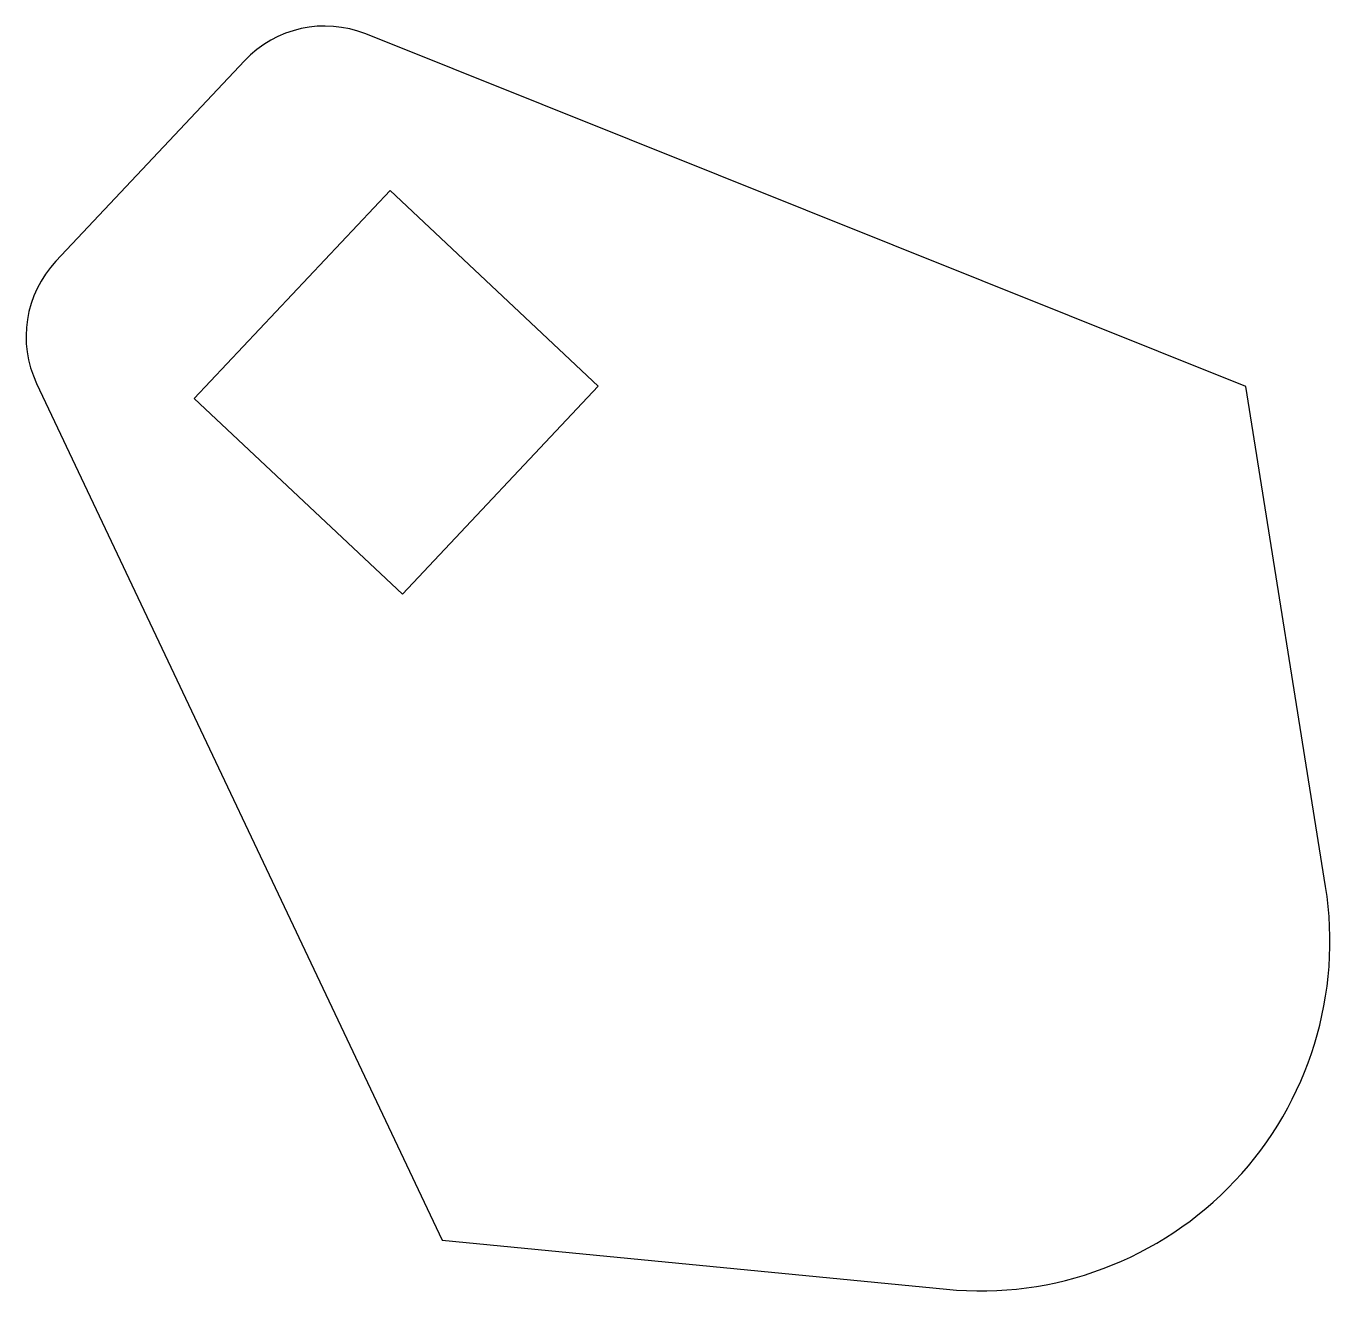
# Model space of a CAD drawing. Extents: x 12 to 130, y 12 to 127.
import ezdxf

# ---------------------------------------------------------------- set-up
doc = ezdxf.new("R2010")
doc.units = 0
doc.layers.add('02_AXES', color=7, linetype='CONTINUOUS')

msp = doc.modelspace()

# ---------------------------------------------------------------- linework, layer by layer
at = {"layer": '02_AXES'}
for p, q in [((122.562424, 94.244834), (42.639658, 126.263016)), ((31.637129, 123.832046), (14.507554, 105.622772)), ((44.851115, 112.053709), (27.070616, 93.152482)), ((63.752341, 94.27321), (44.851115, 112.053709)), ((12.752806, 94.492357), (49.590436, 16.673326)), ((45.971843, 75.371984), (63.752341, 94.27321)), ((129.812049, 48.814195), (122.562424, 94.244834)), ((27.070616, 93.152482), (45.971843, 75.371984)), ((49.590436, 16.673326), (95.378916, 12.210697))]:
    msp.add_line(p, q, dxfattribs=at)
for centre, radius, start, end in [((38.920838, 116.980216), 10, 68.168268, 136.75), ((21.791263, 98.770942), 10, 136.75, 205.331732), ((98.458737, 43.810969), 31.75, -95.566571, 9.066571)]:
    msp.add_arc(centre, radius, start, end, dxfattribs=at)

doc.saveas('drawing.dxf')
